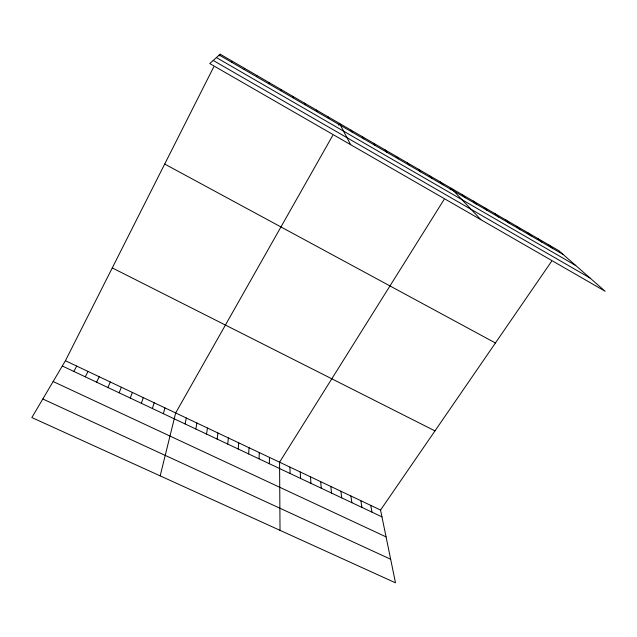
<?xml version="1.0" encoding="UTF-8"?>
<svg xmlns="http://www.w3.org/2000/svg" width="637" height="637" viewBox="0 0 637 637"><rect width="100%" height="100%" fill="white"/><g stroke="black" fill="none" stroke-linecap="round" stroke-linejoin="round"><path stroke-width="0.96" d="M269.355 463.712L269.451 457.398M259.036 458.839L259.275 452.573M248.653 453.942L249.035 447.723M238.206 449.013L238.74 442.842M268.75 83.766L268.878 82.46M227.704 444.053L228.38 437.938M217.137 439.068L217.958 433.001M206.507 434.052L207.479 428.032M195.806 429.004L196.937 423.04M185.049 423.923L186.338 418.015M160.174 475.879L175.669 412.959L332.769 135.386M256.496 76.655L256.822 75.461M163.343 413.676L164.943 407.879M152.386 408.508L154.146 402.767M141.366 403.301L143.285 397.623M130.282 398.069L132.361 392.448M119.127 392.806L121.372 387.24M107.9 387.511L110.32 382.001M96.609 382.176L99.197 376.73M244.154 69.505L244.688 68.422M551.562 261.337L380.56 510.038L395.497 582.815L31.85 417.561L65.42 360.725L213.753 66.877M219.303 55.881L220.155 54.185L558.864 250.723L605.15 291.268L209.764 63.557L220.155 54.185M85.247 376.817L88.01 371.427M73.812 371.419L76.751 366.092M338.558 125.155L339.521 123.451L350.676 144.71M444.108 199.477L279.571 462.191L280.025 530.334M450.152 189.834L451.155 188.226L480.903 219.709M231.725 62.299L232.465 61.327M42.814 398.993L390.664 559.254M53.134 381.531L386.07 536.895M62.315 365.996L381.961 516.862M65.42 360.725L380.56 510.038M112.271 267.914L434.975 430.899M164.696 164.051L495.419 342.985M213.212 60.451L589.989 277.987M219.216 55.037L563.14 254.466M216.405 57.569L575.76 265.525M548.409 244.656L552.534 248.319M537.883 238.549L541.864 242.132M527.293 232.401L531.123 235.897M516.631 226.215L520.31 229.631M505.897 219.988L509.425 223.316M495.092 213.713L498.468 216.962M484.216 207.407L487.432 210.568M473.267 201.053L476.325 204.127M462.255 194.659L465.145 197.645M440.318 181.935L442.89 184.738M429.41 175.605L431.822 178.32M418.437 169.235L420.675 171.855M407.385 162.825L409.456 165.349M396.262 156.368L398.165 158.804M385.059 149.87L386.794 152.211M373.792 143.333L375.344 145.57M362.445 136.748L363.823 138.89M351.019 130.123L352.221 132.162M327.944 116.73L328.78 118.57M316.294 109.97L316.939 111.706M304.558 103.162L305.019 104.794M370.718 505.372L371.992 512.156M292.749 96.306L293.012 97.835M360.829 500.69L361.967 507.426M350.876 495.976L351.887 502.665M340.867 491.231L341.743 497.879M330.802 486.461L331.543 493.062M320.674 481.668L321.279 488.221M310.49 476.842L310.96 483.348M300.25 471.985L300.576 478.451M280.853 89.411L280.925 90.82M289.939 467.104L290.13 473.514"/></g></svg>
